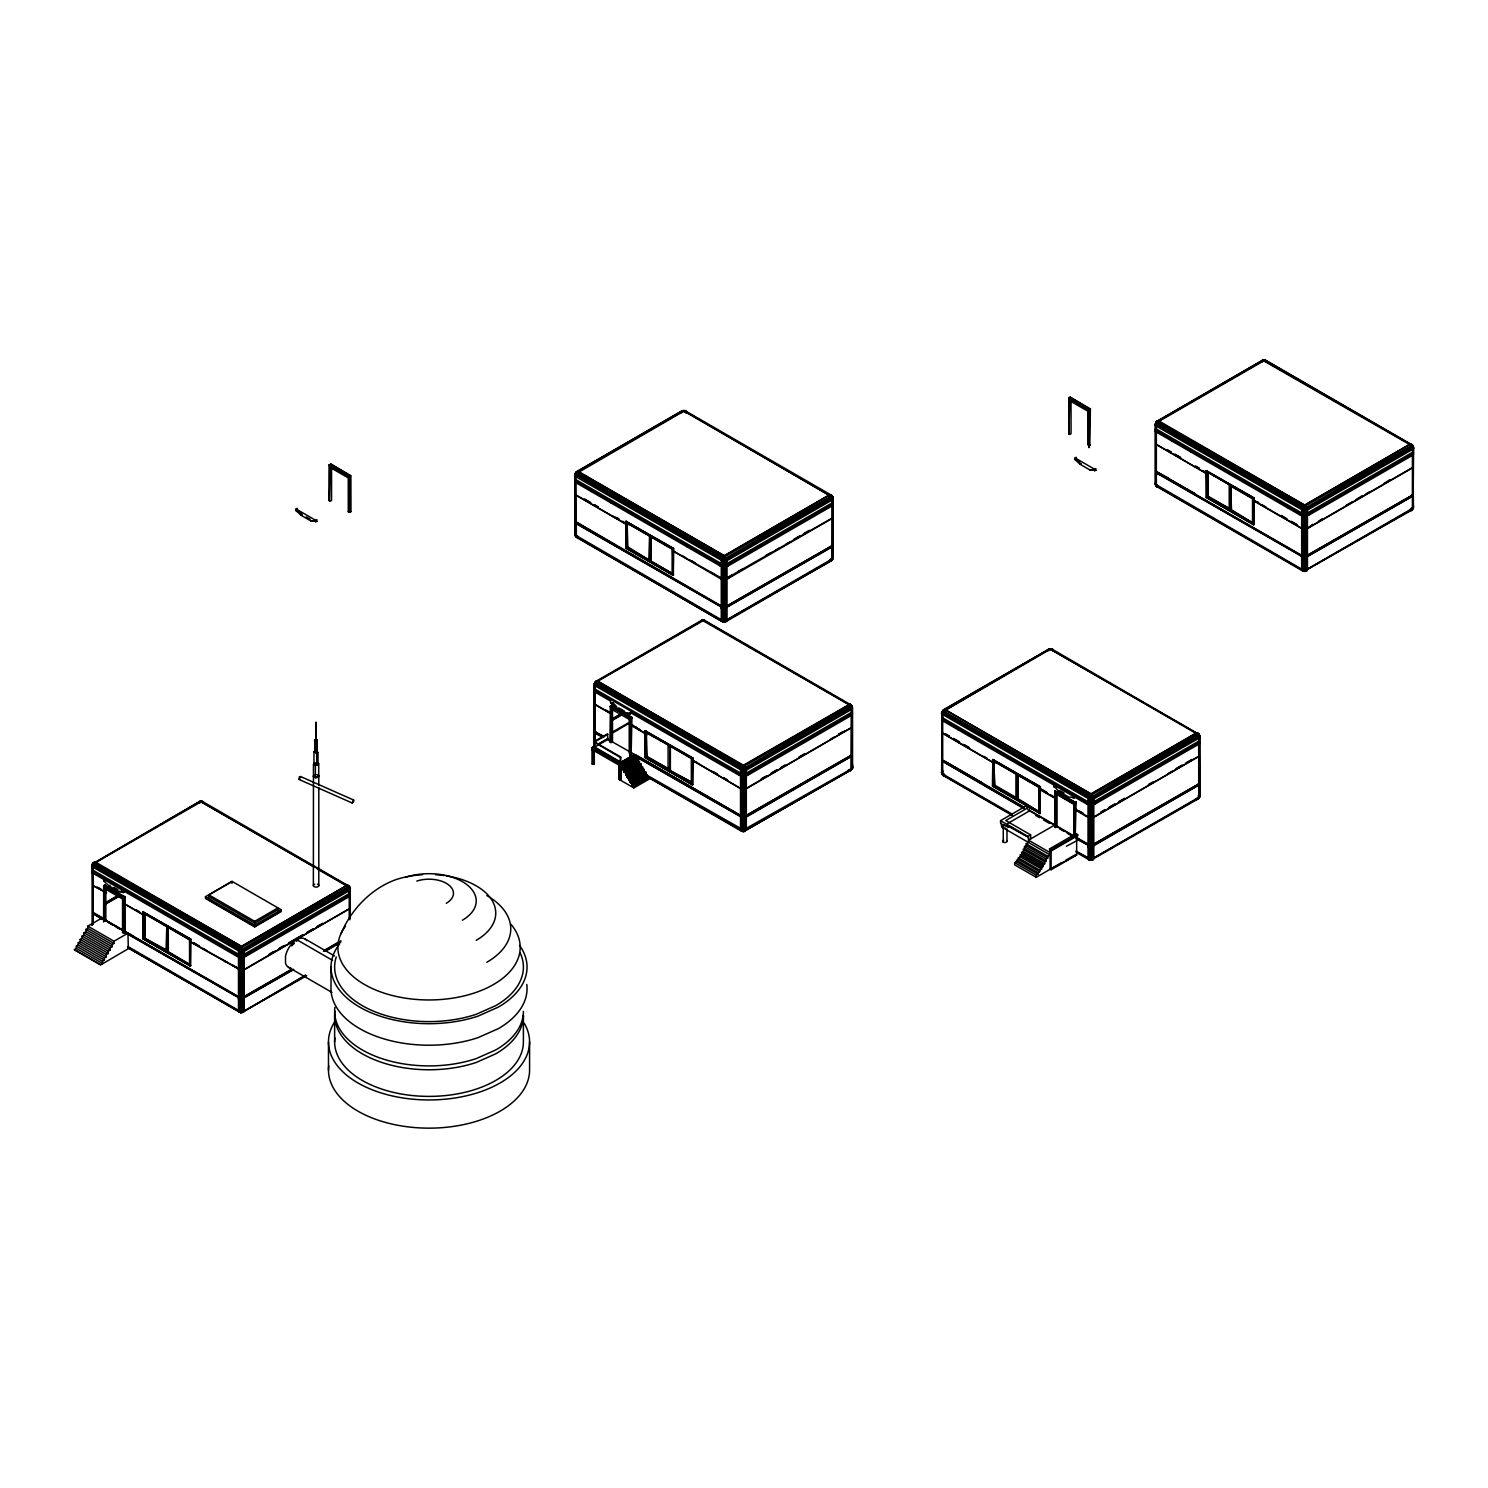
<?xml version="1.0" encoding="UTF-8"?>
<svg xmlns="http://www.w3.org/2000/svg" width="1488" height="1488" viewBox="0 0 1488 1488"><rect width="100%" height="100%" fill="white"/><g stroke="black" fill="none" stroke-linecap="round" stroke-linejoin="round"><path stroke-width="1.5" d="M124.322 933.255L123.876 896.855L123.913 933.329M238.508 997.295L125.252 932.753L125.178 897.041L104.662 885.062L104.495 921.202L105.834 920.421L105.834 887.778L104.495 888.541L122.555 898.975L122.555 932.734M349.215 893.618L350.368 894.288L245.408 954.868L244.255 954.217L349.215 893.618L350.368 889.619M350.684 475.602L349.624 476.923L349.661 475.769L329.239 464.833L349.048 476.774L350.889 475.955L350.963 511.667L348.266 511.649L348.266 477.89L330.206 467.455L329.425 500.768M594.121 747.367L607.997 739.35L607.42 733.919L593.786 741.805L593.805 747.236L591.74 748.073L620.012 764.386L620.608 756.908L620.608 762.005L594.679 747.05L594.791 742.01L620.608 756.908M631.154 755.569L631.154 718.276C629.573 717.365 630.373 717.588 631.916 717.83L631.154 753.598M630.782 755.699L630.986 717.7M647.15 775.174L632.307 783.209L647.243 774.857L632.121 783.562L632.679 785.59L630.912 782.242M647.15 776.513L632.363 785.497L632.288 783.246L646.982 774.69L632.177 783.246L632.344 785.757M686.582 412.046L682.248 410.855L680.909 412.864L683.271 410.781L828.928 494.983L831.104 494.853L833.057 497.569L833.206 557.461L832.183 560.158L725.623 621.798L722.052 621.575L575.428 536.164L575.298 476.29L576.34 473.593L683.792 411.19L683.048 410.558L686.675 412.864L684.852 412.25M721.289 606.658L575.949 523.571L575.949 522.455L721.289 606.36L721.271 608.704M574.759 475.118L576.34 471.938C582.998 470.468 570.518 473.5 575.949 476.774L723.112 561.292L727.037 560.678L831.997 500.098L833.057 497.569L831.606 495.244L829.114 495.095L724.154 555.694L725.214 561.292L724.916 622.04L724.154 621.203L727.037 619.733L727.037 560.678L725.047 556.159L577.493 471.343L574.889 474.505L574.889 534.769L577.456 537.949M849.276 769.91C846.505 771.993 853.647 769.891 852.475 766.99L852.475 707.953L851.452 705.275L849.276 704.438L743.442 765.223L744.484 770.821L744.484 829.858L743.442 831.662L746.325 829.262L746.325 770.207L744.316 765.688L596.762 680.872L594.158 684.034L594.568 745.358M943.801 774.653L943.801 775.843L941.792 773.816L944.954 776.104L942.704 774.02L942.704 714.984L944.992 709.59L1091.801 794.35L1093.81 798.889L1093.81 857.925C1093.978 860.362 1088.639 861.068 1088.881 858.297L1088.881 799.261L1090.927 793.885L1195.682 733.398C1198.472 732.077 1201.653 736.597 1198.751 738.29L1093.81 798.889L1089.867 799.484L941.644 713.924L943.615 709.757L1050.026 648.712L942.053 712.138L941.644 773.221L944.508 775.583M1054.713 791.318L1074.541 803.148L1075.898 801.697M1075.117 836.405L1076.047 801.809M1088.063 844.849L1076.029 838.748M1089.886 408.586L1070.281 397.259L1068.942 397.873L1068.923 434.217L1068.737 398.077L1088.546 410.037L1090.388 409.2L1089.7 445.358M1090.927 793.867L1088.026 798.889L1088.026 857.925L1089.365 859.934L1093.42 859.376L1090.388 860.287L1089.867 858.539L1089.867 799.484L1090.927 793.885L1091.969 799.484L1091.969 858.539L1090.927 860.343L1093.699 858.725L1088.881 858.297L1076.029 850.987M1088.026 845.668L1093.81 845.668L1198.751 785.069L1198.751 781.739M1198.751 741.173L1199.905 741.842L1094.963 802.441L1093.81 801.772L1198.751 741.173L1199.905 737.174M1301.702 556.047L1156.343 472.961L1168.564 478.876M1410.122 509.566C1410.196 512.021 1413.172 509.603 1413.47 507.464L1412.577 445.117L1265.209 360.003L1157.478 422.201L1155.711 425.68L1155.711 484.716L1156.753 486.669L1158.296 487.078L1156.343 485.906L1156.343 426.163L1159.264 421.16L1304.567 505.046L1305.627 510.682L1305.627 569.718L1304.567 571.522L1307.45 569.123L1307.45 510.068L1305.441 505.548L1303.544 506.534L1302.521 510.44L1302.521 569.495C1302.298 572.266 1307.599 571.541 1307.45 569.123L1413.061 508.022L1413.6 447.814L1412.577 445.117L1409.341 444.373L1262.661 360.245L1156.176 421.811L1155.302 425.103L1156.343 426.163L1303.507 510.682L1307.45 510.068L1412.41 449.469L1413.6 447.814L1412.019 444.633M639.226 761.447L624.625 769.854L639.58 761.596L624.383 770.449L624.625 772.16L639.561 763.307L624.514 772.402L626.039 772.886L641.086 764.2L626.206 773.072L641.049 764.516M624.365 772.272L639.468 763.195L639.412 761.614L636.343 759.829M625.741 774.299L626.243 775.118L641.012 765.874L625.685 774.485L627.583 775.546L625.741 774.262L641.086 765.967L626.467 774.95M629.498 778.243C628.141 779.526 630.559 781.274 627.694 777.778C633.256 777.071 620.868 788.324 644.081 769.854L628.996 778.447L644.211 769.761M620.868 778.987C618.729 778.484 619.324 744.539 620.012 779.917L633.851 787.915L633.851 786.389L648.656 777.833L648.656 779.377L647.113 778.484L647.113 774.932L645.569 774.039L630.298 782.483L645.699 773.965L645.662 772.123L630.317 780.772L645.625 772.086M636.511 758.043L621.612 766.711L636.343 757.838L621.705 766.599L636.399 757.876L638.073 759.122L622.728 767.696L637.794 758.694L637.887 761.614L622.858 769.24L637.924 760.535L623.137 769.091C623.825 768.403 625.983 774.746 624.569 769.91M640.956 767.827L640.956 764.274L626.15 772.551L624.886 771.788L639.468 763.195L624.253 772.142L639.412 763.158M626.243 772.681L626.15 775.043L641.086 765.967L625.853 774.56L627.75 775.211L642.5 767.157M632.53 785.738L630.428 780.772L645.401 772.067L630.763 780.586L628.922 779.489L644.174 771.305L629.424 780.419L644.174 771.305M632.549 783.618L630.986 782.39L645.755 774.151M644.23 771.491L629.126 780.065C630.447 781.219 625.09 774.132 628.866 778.354L644.174 769.519L629.424 778.261L627.638 777.294L627.88 775.527L627.434 777.461L642.537 768.533L627.397 777.517L627.452 775.787L642.63 766.859L627.341 775.694L628.048 777.685L642.63 768.645L627.843 777.759L627.973 775.564L626.336 774.95M238.489 999.341L238.508 996.997L93.167 913.111L121.904 929.702M1088.026 846.895L1088.063 844.552L1076.029 837.632M1301.684 558.074L1301.702 555.731L1156.343 471.845L1169.047 478.504M638.073 762.619L640.956 764.274L626.336 772.867L625.909 774.932L627.824 775.713L642.295 766.822L627.694 775.211L627.397 777.127L627.787 775.415L642.593 767.194M619.752 778.726L619.51 779.768L619.752 765.464L619.752 779.824M314.898 740.113L317.279 739.927C316.609 779.805 313.447 713.98 315.121 752.426M636.529 758.173L621.817 766.525L621.817 764.255L619.324 762.749M645.625 773.853L630.8 782.39C631.21 783.506 628.885 780.735 632.437 783.655M632.251 785.515L647.243 776.624M630.949 782.948L630.67 780.884L645.736 772.253L630.354 780.735L645.755 772.439L642.5 770.486L642.5 766.934L639.617 765.278M349.42 512.225L349.624 475.769L349.829 476.904M1088.918 447.442L1088.546 410.037L1089.16 409.014L1089.123 447.46L1088.714 410.111L1090.295 409.014M1074.913 803.26L1075.154 802.125L1075.117 803.278M199.95 802.888C200.824 799.819 196.137 803.818 199.987 802.106M636.473 755.848L621.463 764.441L636.343 755.402L740.931 815.666L740.931 816.782L636.343 756.834L740.931 816.782M125.178 897.041L123.504 897.934L124.676 896.427M630.354 755.699L630.577 717.29L610.266 706.223L611.717 705.517L631.489 716.956M1088.398 859.357L1090.927 859.971L1090.927 793.885L1092.955 799.261L1092.955 858.297L1092.359 860.064L1090.927 859.618M198.964 803.129L200.489 801.437L313.931 867.02M1156.176 421.811L1262.661 360.245C1268.446 361.193 1264.093 358.589 1262.159 361.863L1262.103 360.412M300.632 777.554L299.404 776.829L298.939 779.414L352.21 803.018L353.642 801.958L353.642 800.042L300.371 776.438M629.536 779.972L631.024 780.958L628.959 779.452M349.624 512.244L349.624 475.788L349.215 512.17M630.001 755.569L630.019 718.09L610.564 706.112L631.916 717.83L630.577 718.425M104.03 885.453L103.714 886.532L104.327 885.527L124.006 896.985L123.709 933.311M639.617 763.493L624.607 772.216L626.299 773.053L640.77 764.162M626.076 774.876L627.694 775.211M630.856 782.223L645.569 774.039L630.521 782.893L632.456 783.506L631.061 782.725M305.654 974.919L242.135 1012.361L244.255 1010.371L244.255 951.334L241.372 946.312L239.326 951.706L239.326 1010.743L240.349 1012.621L128.321 947.986L127.949 933.181L113.999 941.234L87.848 926.131L87.848 928.363L113.999 943.448L113.999 941.234M630.317 782.428L630.633 780.586M1198.751 738.29L1195.682 733.175L1050.026 648.991L1048.036 649.624L1048.519 650.684M143.927 912.907L143.071 912.107L190.836 939.114L190.445 965.972L189.683 964.633M626.708 521.823L673.618 548.458L673.32 575.242L672.576 549.072L626.002 522.474L626.057 521.358L626.708 547.584M624.197 770.096L623.081 768.998L637.924 760.535L623.453 769.594M625.109 771.695L624.216 772.012L639.561 763.307M643.839 769.501L629.461 778.28L627.694 777.703M632.549 785.013L632.121 783.804M645.978 757.094L645.122 730.999L645.978 731.798M831.104 494.853L833.057 497.81L832.648 558.651L727.037 619.733C727.13 622.672 721.252 622.505 721.271 619.733L721.271 560.678L723.968 555.582M746.325 829.262L744.465 831.494L741.322 831.104L645.569 775.825L645.569 774.43L743.442 829.951L852.959 768.031L852.587 764.925M730.999 562.985L727.037 565.273L728.19 565.942L833.15 505.343L831.997 504.674L831.997 559.135C831.922 561.274 829.765 562.036 829.727 560.176M1039.07 787.412L992.812 760.721L992.812 759.55L992.608 786.278L1040.075 813.434L993.463 785.776M1206.731 471.882L1206.452 470.729L1207.121 496.955M1198.658 733.844L1198.751 797.326C1194.511 800.618 1197.412 800.06 1199.812 796.266L1199.291 734.421M1319.335 507.799L1307.45 514.662L1308.603 515.313L1413.563 454.714L1412.41 454.063L1412.41 508.524L1411.573 510.384L1409.545 510.198M105.053 920.309L236.852 995.621M721.661 606.137L588.634 529.133L587.276 530.119M636.343 755.402L621.37 763.958L621.184 766.506L622.728 767.622M637.738 758.713L622.895 767.566L637.924 758.768M623.267 769.631L638.054 760.703L623.212 769.78L623.137 767.231L623.472 769.705L635.785 762.377L623.212 769.78L623.026 767.25L638.017 758.861M623.193 769.612L624.514 770.226L623.453 769.315M641.086 765.967L626.485 774.485M627.694 777.48L642.5 768.496M630.8 782.39L645.662 773.909M691.734 783.525L692.515 784.846L692.887 757.987L645.457 730.887L645.327 757.485M954.031 768.31L955.389 767.324L1024.246 807.296M1207.121 471.212L1254.012 497.848L1253.64 524.706L1252.859 523.367M103.528 886.16L104.904 885.025M611.531 741.805L610.247 742.382L610.954 706.633M942.704 711.655L944.992 709.59M1089.123 410.167L1089.123 409.033L1068.682 398.375L1069.5 397.705L1068.793 398.598L1069.537 397.687M622.802 768.868L630.056 765.353L623.137 769.036L624.514 770.3M349.215 890.735C342.426 881.9 353.084 885.23 349.215 890.735L244.255 951.334L240.312 951.929L92.516 866.927L95.158 862.835L200.806 801.939C206.051 802.106 201.252 801.065 198.481 802.069M942.053 714.5L945.773 709.869M1068.793 398.598L1069.388 397.631M1197.821 799.261L1199.812 796.526L1198.751 793.997L1198.361 797.196M831.997 559.135L831.625 560.585L723.633 622.096L722.126 620.105L722.126 561.069L724.154 555.675L726.2 561.069L726.2 620.105L725.195 621.984M1199.812 796.266L1198.324 798.796L1091.206 860.083M1412.41 508.524L1411.461 510.458M644.025 771.379L629.424 780.01M623.23 769.761L623.342 767.585L621.091 766.357M624.197 771.9L626.392 772.96L624.886 771.77M623.081 769.277L637.887 760.721L622.728 769.463M627.713 777.052L642.5 768.719L644.025 769.612L644.025 773.146M93.167 924.234L93.167 867.43C98.282 861.329 92.33 860.399 92.516 866.927M329.518 465.074L329.425 465.446M594.158 684.034L596.13 681.076M830.006 560.381L829.114 560.79C834.005 562.371 832.945 552.457 832.536 559.469L829.876 561.125M851.917 765.818L851.806 768.998L849.667 770.821M1054.955 791.095L1054.806 827.235L1054.936 791.021M643.858 769.389L629.052 777.982L629.126 779.675M574.889 475.732L576.061 473.184L578.832 471.789L575.949 476.774L576.358 537.28L722.61 621.742M852.326 767.603L850.838 770.133L743.721 831.401L850.894 770.096L851.266 709.609C844.645 700.978 855.228 704.642 851.266 709.609L746.325 770.207L742.382 770.821L594.158 685.261L596.149 682.062L702.875 620.831C708.753 620.645 697.37 620.645 703.247 620.831L851.173 706.019L852.326 707.339L852.326 767.603L850.876 770.17M621.631 766.45L623.323 767.585M941.644 713.924L942.815 711.394L945.587 709.981L1090.723 793.774M1199.402 794.48L1198.751 798.014M1413.47 506.236L1412.298 508.784L1409.527 510.179C1414.679 510.421 1414.084 502.516 1412.019 510.031M92.107 925.406L92.107 865.142L93.26 862.966L96.05 862.426L241.372 946.312L243.418 951.706L243.418 1010.743L241.651 1012.528M574.889 474.505L575.428 472.924M833.057 558.074L831.885 559.953L724.6 621.221M941.644 712.696L944.248 709.553M93.167 866.983C90.098 865.737 93.763 861.943 96.05 862.426L95.437 862.036M595.219 689.186L594.065 689.855L739.387 773.76L740.54 773.09L595.219 689.186L595.628 684.443L598.102 681.318L595.237 682.285L594.028 684.647L594.065 747.404M833.057 558.335L833.057 556.865M941.513 713.31L942.815 710.539L945.773 710.092M1159.282 421.178L1156.455 421.718L1155.153 424.508L1155.153 483.544L1156.753 486.669L1158.594 487.301M1199.812 796.526L1199.96 736.616L1198.361 733.435L1195.682 733.175M241.912 1012.733L242.432 951.929L241.372 946.331L346.332 885.732L348.824 885.881L350.405 889.061M702.038 620.98C701.834 618.841 707.767 622.04 704.066 620.143M1049.524 649.661L1052.648 649.214L1052.593 650.684M91.958 865.756L92.628 863.561M93.26 862.966L94.06 864.602L240.628 948.916L243.455 948.451L349.103 887.146L346.332 885.732L349.866 890.233M91.958 924.811L93.149 923.137M329.183 465.13L349.624 475.788M315.735 739.964L315.995 722.089L316.256 751.31L317.279 751.905L316.144 751.421M350.275 888.206L350.275 889.675M576.061 472.328L576.842 473.965L723.41 558.279L726.256 557.814L831.104 497.271L831.904 495.634L828.928 495.206L831.587 498.22L831.997 502.981L727.037 563.58L728.19 564.231L833.15 503.632L831.997 502.981M577.902 537.689L575.41 536.35L575.298 532.983M574.889 535.029L574.889 533.56M575.41 535.308L577.753 537.373C574.945 533.764 575.093 536.294 577.79 537.54M597.506 680.909L743.163 765.911L849.425 704.735L703.954 620.477L701.536 620.384L595.628 681.523L594.158 685.261M593.005 748.501L592.522 749.561L594.326 749.282M593.712 741.954L620.012 757.262M594.568 683.457L595.628 681.523L598.102 681.318L594.568 685.819L594.307 745.135M594.158 744.558L594.158 743.07M594.326 763.921L592.205 763.772L594.326 763.921L594.233 750.901M852.326 707.079L852.326 708.567M942.815 710.539L943.615 712.175L1090.183 796.471L1093.01 796.006L1198.751 734.272L1051.551 648.824L1049.021 649.047L943.113 710.185M942.704 770.691L941.513 772.365L943.076 775.546M941.644 773.221L941.644 771.751M942.053 774.02L942.071 711.655L945.587 709.981L943.838 709.85L944.248 711.32L1090.388 795.466L1197.821 734.049L1195.868 733.286L1199.402 737.806M1156.455 421.718L1157.255 423.355L1303.823 507.65L1306.65 507.203L1411.498 446.66C1412.205 444.261 1409.694 443.164 1410.866 445.805L1304.046 506.645L1157.887 422.499L1157.292 421.309L1158.631 420.769M1155.302 484.4L1155.302 482.93L1156.436 486.334M1155.692 485.218L1156.176 484.195L1157.869 487.32M1199.812 735.76L1199.812 737.23M1199.681 797.122L1198.361 798.851L1195.868 799L1197.821 798.256L1197.152 799.502M1413.451 446.939L1413.47 448.409M124.676 897.097L123.337 897.859L123.504 933.255M1076.177 801.958L1074.559 802.962L1074.541 834.991M610.396 706.763L611.717 705.517M1055.308 790.872L1075.173 802.274L1074.913 836.386M240.628 1012.677L241.372 946.331L240.312 951.929L240.312 1010.984L240.628 1012.677L243.139 1012.138M721.624 621.166L724.154 621.91L724.154 555.694L723.112 561.292L723.633 622.096M744.465 831.494L745.469 829.634L745.469 770.579L743.442 765.185L742.382 770.821L742.903 831.625M1155.302 425.103L1156.753 421.309L1159.226 421.178L1156.362 422.146L1156.176 423.857L1303.655 508.71L1307.078 508.171L1412 447.59L1412.391 445.451L1409.527 444.484L1304.567 505.083L1303.507 510.682L1303.823 571.411L1412.019 509.956M243.028 1012.342L244.162 1011.17L240.349 1011.766L238.489 1010.371L238.489 951.334L241.186 946.219M726.665 621.184L724.172 621.407M743.423 830.936L741.991 831.401L741.396 829.634L741.396 770.579L743.442 765.185L743.442 831.439L746.213 830.062L743.721 831.401M1304.567 570.797C1310.928 569.848 1302.428 573.01 1301.684 569.123L1301.684 510.068L1304.381 504.971M692.59 784.771L645.215 757.541L647.15 756.443L646.369 732.914L668.856 745.004L668.856 746.957M672.464 573.996L672.576 575.038M740.931 815.666L636.901 755.606L621.593 764.404L636.399 755.867L636.529 758.675L621.5 767.083L636.343 758.564M350.033 476.216L350.033 512.17L350.201 476.774L329.499 464.814L329.294 500.879L329.294 464.888L330.782 464.014L350.536 475.453M314.712 740.224L317.279 739.927M1263.665 359.891C1261.824 361.751 1266.939 360.245 1264.465 360.115M340.957 933.701C351.298 909.484 370.772 888.875 395.659 879.706A66.737 38.539 0 0 1 422.499 874.721M1155.823 422.313L1155.823 485.739M682.36 410.725L685.224 410.725L685.838 412.474M703.805 620.087L704.084 620.98M1052.648 649.214L1050.547 649.4L1053.076 649.624M636.473 755.532L621.296 764.46L592.261 747.348M92.237 864.305L199.466 801.493L202.535 801.493L349.382 886.383L350.275 917.984M92.107 865.142L96.05 862.426L93.558 862.575L92.516 864.584L93.26 924.048M577.084 471.659L577.493 473.128L723.633 557.275L830.471 496.434L830.471 494.648M619.994 765.483L620.961 764.758M831.067 560.046L829.114 560.79L830.862 560.939L832.517 558.614L832.648 496.769L828.928 494.983M848.197 770.207C849.983 772.142 852.661 767.529 850.15 769.296M622.895 769.463L624.811 770.263M610.266 706.391L610.378 742.475L612.498 741.954L636.213 755.383L621.296 764.274L592.615 747.199M1069.5 397.705L1070.281 397.259M96.236 862.538L95.437 863.059L241.372 946.331M578.218 471.398L724.154 555.694M1159.431 421.271L1158.631 421.792L1304.567 505.083L1306.594 510.44L1306.594 569.495L1305.59 571.355M1048.036 649.624L1049.542 648.824M621.705 764.367L621.203 766.58L623.212 767.659M103.583 921.965L103.714 885.732L105.053 885.1M851.917 768.664L848.383 770.319L850.336 770.189M610.601 706.168L630.782 718.406M830.862 559.767L831.104 558.614M1411.498 508.003L1410.791 510.682M299.925 779.042L298.939 779.414M1039.219 812.188L1040 813.527L1040.149 786.799L992.812 759.55L992.552 786.315M636.771 755.644L636.734 756.611M726.2 621.612L724.154 621.779M626.225 773.035L626.076 774.616M241.093 1012.528L128.321 947.986M743.237 765.111L740.54 770.207L740.54 829.262L742.4 831.494M683.792 410.465L685.224 410.725M575.782 472.44L577.493 471.343M575.428 473.128L683.531 410.725M575.298 473.947L576.358 471.994L682.248 410.855M92.981 863.077L94.06 862.184M94.693 861.98L94.693 863.765L240.851 947.912L347.671 887.071L347.671 885.286M92.628 863.765L200.471 801.158M104.179 885.453L123.727 896.966M594.698 682.639L702.801 620.254M596.762 680.872L596.762 682.639L742.903 766.785L849.741 705.944L850.15 704.475M1155.823 422.499L1263.926 360.115M848.885 770.821L850.429 770.524M942.815 771.602L942.183 773.5L944.545 775.415M1196.371 799.484L1196.761 798.591L1195.831 799M591.982 747.571L621.519 763.939M579.018 471.901L575.428 473.984L723.242 559.321L726.683 558.781L832.517 497.29L684.052 410.725M619.957 763.53L618.971 762.786L619.957 763.53L634.372 754.714L634.799 755.848M330.206 467.455L331.545 466.693L331.545 500.452L330.206 501.233M296.075 509.008L297.228 508.338L297.228 510.031L302.287 514.643L301.134 515.313L296.075 510.7L296.075 509.008L315.698 520.335L316.851 519.665L316.851 521.358L310.936 520.986L301.134 515.313M296.075 510.7L297.228 510.031M297.228 511.37L298.381 510.7M310.936 520.986L316.851 521.358M314.545 521.358L315.698 520.688M348.266 511.649L350.963 511.667M576.842 471.547L681.69 411.023M575.949 481.368L574.796 482.038L720.118 565.942L721.271 565.273L717.458 563.059M591.294 491.561L592.447 490.891M610.917 502.888L612.07 502.219M612.647 516.094L618.748 518.735M612.647 516.429L618.841 519.107M627.099 523.385L627.862 546.914L625.853 548.068L672.985 575.354L673.115 548.756M614.749 544.868L576.34 522.232L576.34 523.348L721.661 607.253M649.586 535.475L648.824 559.897L627.099 547.361L627.099 521.6M93.167 872.005L92.014 872.675L237.336 956.579L238.489 955.91L225.116 948.191M315.121 750.882L313.968 751.552L313.968 763.549L316.851 765.204L318.004 764.534L318.004 752.556L316.051 751.421M648.824 559.897L627.862 546.914M651.093 560.362L651.093 536.294L650.312 560.809L672.13 573.401L672.13 549.332L673.618 548.458M105.053 878.869L103.9 881.231L108.94 885.844L118.742 891.517L123.504 892.558L124.657 890.196L123.504 892.558M103.9 881.231L105.053 880.561M687.14 546.896L688.293 546.226M313.968 763.549L315.121 762.879M313.373 885.509L313.466 764.497L315.698 763.214M313.466 764.497L315.382 765.613L318.711 763.697L318.711 775.676L315.382 777.592L313.466 776.494M108.94 885.844L110.093 885.174M118.742 891.517L123.504 891.219M105.034 902.918L118.91 894.902M105.425 903.142L119.282 895.125M105.034 904.016L118.91 896.018M105.425 904.239L119.282 896.241M706.744 558.223L707.897 557.554L713.645 560.864M93.744 913.874L101.798 919.193L101.798 918.096L87.848 926.131M85.932 929.461L112.084 944.564L112.084 946.777L85.932 931.693L85.932 929.461L87.848 928.363M720.118 564.231L721.271 563.58L575.949 479.675L574.796 480.326L720.118 564.231L720.118 565.942M831.997 499.652L833.057 497.81L829.114 495.095L832.648 499.596M84.016 932.79L110.168 947.893L110.168 950.107L84.016 935.022L84.016 932.79L85.932 931.693M831.997 501.344L833.15 500.675M82.082 936.119L108.233 951.223L108.233 953.436L82.082 938.351L82.082 936.119L84.016 935.022M736.951 559.562L756.741 548.123M760.703 545.836L774.578 537.838M778.54 535.55L792.397 527.533M796.359 525.245L808.244 518.401M812.206 516.113L824.073 509.249M828.035 506.962L831.997 504.674M80.166 939.449L106.318 954.552L106.318 956.765L80.166 941.681L80.166 939.449L82.082 938.351M78.25 942.778L104.402 957.881L104.402 960.095L78.25 945.01L78.25 942.778L80.166 941.681M76.316 946.108L102.467 961.211L102.467 963.424L76.316 948.34L76.316 946.108L78.25 945.01M128.768 948.433L100.552 964.987L74.4 949.883L76.316 948.34M831.997 518.549L727.037 579.148L721.271 579.148L673.618 551.304L722.052 578.367M732.208 574.945L726.274 578.367L831.997 518.215M738.16 571.504L742.121 569.234M765.874 555.508L769.835 553.22M793.606 539.493L799.54 536.071M803.501 533.783L809.453 530.36M732.208 575.279L727.037 579.148M738.16 571.838L742.121 569.551M765.874 555.842L771.826 552.401M775.787 550.114L779.749 547.826M785.683 544.403L789.644 542.116M793.606 539.828L799.54 536.405M803.501 534.118L809.453 530.677M112.084 944.564L113.999 943.448M110.168 947.893L112.084 946.777M132.748 935.952L105.369 920.142M108.233 951.223L110.168 950.107M205.456 896.687L231.998 881.361L281.232 909.782L281.232 911.567L254.69 926.894L205.456 898.454L205.456 896.687L254.69 925.108L281.232 909.782M208.934 898.454L208.934 894.902L231.998 881.584M106.318 954.552L108.233 953.436M104.402 957.881L106.318 956.765M102.467 961.211L104.402 960.095M142.997 912.386L190.092 939.523L190.204 965.991L142.997 938.761L190.576 965.768L143.406 938.519M143.927 938.221L143.015 938.742L143.071 912.107L190.445 939.319L190.445 965.972M144.317 937.998L166.805 950.088L166.805 926.113L166.024 950.534L144.299 937.998L145.08 913.576L145.08 937.552M74.4 949.437L100.552 964.54L102.467 963.424M726.665 606.137L831.997 545.761L726.665 606.137L726.665 607.253L831.997 546.877L726.665 607.253M604.388 696.179L595.219 690.897L594.065 691.567L610.564 701.09L610.564 702.782C616.088 708.009 622.728 712.64 630.187 714.11L631.34 711.748L630.187 714.11M1090.183 408.847L1089.16 409.014M1068.923 434.031L1069.705 400.718L1087.765 411.153L1089.123 410.372M168.293 950.999L168.293 926.931L167.53 951.446L189.329 964.038M189.329 939.97L190.836 939.114M1069.705 434.477L1071.044 433.696L1071.044 399.937M204.34 937.533L205.493 936.863M610.564 702.782L612.87 702.782L616.776 706.726L615.623 707.395M611.717 703.452L612.87 702.782M208.934 894.902L254.69 921.332L277.754 908.015L277.754 913.111L254.69 926.429L208.934 900.017M208.934 896.687L254.69 923.099L277.754 909.782M613.037 718.369L618.989 714.947M611.456 719.727L621.352 714.017M1087.765 411.153L1087.765 444.912L1090.462 444.912M613.037 719.485L620.961 714.91M611.456 720.843L623.323 713.98M625.425 713.05L631.34 713.44M602.714 735.649L595.219 731.984L603.868 736.988M629.033 713.44L630.187 712.771M601.468 736.039L595.219 733.1L602.77 737.453M1075.08 457.969L1094.684 469.297L1095.838 468.627L1095.838 470.338L1089.923 469.948L1080.121 464.275L1075.08 459.662L1075.08 457.969L1076.233 457.3L1076.233 459.011L1079.972 462.303M1075.08 459.662L1076.233 459.011M630.577 717.607L631.749 717.272M1076.233 460.331L1077.386 459.662M630.782 718.22L631.842 717.458M611.14 742.717L611.14 708.958L629.219 719.392L630.559 718.611M594.084 742.289L607.997 734.254M613.037 731.724L630.875 721.438M613.149 732.654L630.968 722.182M1080.121 464.275L1081.274 463.624M598.362 744.037L605.43 739.945M599.366 743.684L607.904 738.643M224.651 961.471L225.544 961.992M591.74 748.073L591.74 749.413L593.284 748.52M237.336 954.887L238.489 954.217L93.167 870.313L92.014 870.982L237.336 954.887L237.336 956.579M593.284 750.287L594.828 749.413M349.215 891.982L350.368 891.312M610.378 741.619L606.992 738.904M248.217 953.622L260.102 946.759M264.064 944.471L277.921 936.473M281.883 934.185L295.74 926.187M299.702 923.899L319.511 912.46M325.444 909.038L337.33 902.174M341.291 899.887L347.225 896.464M244.255 955.91L245.408 956.579L350.368 895.981L349.215 895.311M1156.343 430.757L1155.19 431.408L1300.531 515.313L1301.684 514.662L1297.852 512.449M639.022 729.734L636.25 727.223M1089.923 469.948L1095.838 470.338M1093.531 470.338L1094.684 469.669M645.978 731.352L646.369 756.89L668.856 768.98L647.15 756.443M190.836 941.941L239.252 969.004M190.836 942.276L239.252 969.339M269.235 954.143L273.197 951.855M279.13 948.433L283.092 946.145M289.025 942.722L302.901 934.706M306.863 932.418L312.796 928.996M316.758 926.708L322.691 923.285M269.235 954.478L275.168 951.055M279.13 948.767L285.064 945.326M289.025 943.039L302.901 935.041M306.863 932.753L312.796 929.33M316.758 927.043L322.691 923.602M238.489 969.451L244.255 969.451L349.215 908.852L244.255 969.785L238.489 969.785M629.219 719.392L629.219 753.151L630.559 752.389M1171.688 440.95L1172.842 440.281L1158.185 431.799M634.372 754.714L620.012 762.656L593.042 747.088M619.12 763.753L634.799 754.732L634.799 757.169M623.714 763.586L620.012 765.725L591.74 749.413M293.768 969.525L243.865 997.89L243.865 996.793L291.406 969.339M325.072 949.902L340.901 940.769M291.778 969.562L243.865 996.793M323.473 951.278L339.32 942.127M243.865 997.89L293.378 969.302M325.072 951.018L340.901 941.867M325.444 951.241L339.32 943.243M627.378 777.387L642.667 768.701M1191.311 452.259L1192.465 451.608L1216.533 465.502M242.135 1012.361L305.542 975.737M645.253 779.545L637.85 783.823L647.113 778.224L648.656 779.098M306.714 975.7L241.912 1012.454L243.92 1011.784M633.851 787.915L648.656 779.377M669.581 770.338L692.162 782.483L669.581 770.338L670.363 745.823L670.363 769.891M692.887 757.987L691.399 758.861L691.399 782.93M693.668 760.721L740.54 788.677L746.325 788.677L851.266 727.744L746.325 788.342L740.54 788.342L692.887 760.833L697.63 763.009M1195.143 494.239L1302.056 555.526M1207.493 470.989L1207.493 496.732L1229.981 508.84L1208.275 496.285L1206.21 497.494L1253.64 524.706L1253.789 497.978L1206.266 470.84M1206.34 497.401L1206.34 470.766L1206.452 497.345L1253.714 524.632M1208.275 496.285L1208.275 472.328L1229.981 484.865M1254.012 523.59L1230.725 510.198L1230.725 486.13L1231.487 509.752L1252.524 522.772L1252.524 498.722L1254.012 497.848M630.187 712.417L739.387 775.453L740.54 774.802M747.478 773.76L852.419 713.161L851.266 712.492L746.325 773.09L747.478 775.453L746.325 774.802L752.258 771.361M756.22 769.073L770.077 761.075M774.039 758.787L787.896 750.789M791.858 748.501L801.772 742.791M807.705 739.35L819.59 732.487M823.552 730.199L837.409 722.201M841.371 719.913L851.266 714.203M747.478 775.453L852.419 714.872M761.391 778.745L765.353 776.457M771.286 773.035L777.238 769.612M781.2 767.324L785.162 765.037M799.019 757.02L804.952 753.598M838.618 734.161L842.58 731.873M761.391 779.08L767.324 775.657M771.286 773.369L777.238 769.928M781.2 767.641L785.162 765.371M799.019 757.355L804.952 753.932M830.695 739.071L834.656 736.783M838.618 734.495L844.57 731.054M1258.55 502.405L1254.012 500.675L1301.684 528.203L1307.45 528.203L1412.41 467.604M1258.55 502.739L1254.012 501.01L1301.684 528.538L1307.45 528.538L1412.41 467.939M1267.534 496.267L1268.687 495.616M745.934 815.666L851.266 755.29L745.934 815.666L746.325 817.005L851.266 756.406L745.934 816.782M1287.157 507.594L1288.31 506.943L1294.039 510.235M744.205 831.253L851.173 769.463L852.326 766.376M1300.531 513.62L1301.684 512.951L1156.343 429.046L1155.19 429.716L1300.531 513.62L1300.531 515.313M1412.41 449.023L1413.563 448.372M1412.41 450.734L1413.563 450.064M1412.41 452.352L1307.45 512.951L1308.603 513.62L1413.563 453.022L1412 447.59L1409.341 444.373M1325.269 504.358L1337.154 497.513M1341.116 495.225L1354.973 487.208M1358.935 484.921L1372.792 476.923M1376.753 474.635L1388.639 467.771M1394.591 464.349L1412.41 454.063M1312.621 524.334L1307.45 528.538M1318.554 521.228L1322.516 518.605M1346.287 505.213L1352.22 501.791M1356.182 499.503L1362.134 495.746M1366.096 493.793L1370.057 491.505M1383.914 483.488L1389.848 479.731M958.049 729.752L959.202 729.083L942.704 719.56L941.551 720.229L1086.872 804.134L1088.026 803.464L1076.568 796.843M958.625 742.642L959.407 741.861L953.417 738.401M943.094 760.442L981.894 782.837L944.824 761.428M977.672 741.08L978.825 740.41L994.877 749.673M943.094 761.54L1023.707 808.542M1307.059 555.526L1412.41 495.151L1307.059 555.526L1307.059 556.642L1412.41 496.267L1307.059 556.642M993.463 760.033L1040.372 786.668L1040 812.634M993.854 761.577L994.635 785.106L1016.341 797.642L1016.341 773.686L1016.341 797.642M981.41 782.986L982.675 783.283M993.854 759.81L994.635 785.106M1017.848 798.554L1017.848 774.504L1017.848 798.554L1038.884 811.592L1038.884 787.524L1040.372 786.668M1053.895 786.78L1056.201 786.78L1053.895 786.78L1053.895 785.087M1007.878 827.142C1010.389 825.375 1003.005 827.068 1000.568 822.92L1000.568 820.651L1027.092 805.343L1027.092 807.612M1001.145 823.255L1001.722 827.012L1050.082 854.93L1047.719 856.232M1055.048 787.45L1058.935 791.393L1060.088 790.742L1064.013 792.992M1003.079 824.371L1008.455 826.807M1055.699 827.588L1055.699 793.829L1057.057 793.048L1057.057 826.807M1007.748 823.441L1029.603 810.83L1029.603 806.775L1005.758 820.539L1030.626 834.88L1030.626 838.934M1056.201 797.735L1055.364 793.141L1075.526 804.785M1056.201 798.07L1055.42 825.747M1058.935 791.393L1068.756 797.066L1074.671 797.438L1074.671 795.745L1073.518 798.107L1074.671 797.438M1055.699 793.829L1073.778 804.264L1075.117 803.483M1075.694 803.148L1076.308 802.125M1074.968 808.579L1088.026 817.005L1093.81 817.005L1198.751 756.406L1093.81 817.34L1088.026 817.34L1074.206 809.36L1074.913 803.669M1000.568 820.651L1027.929 836.442L1030.626 834.88M1086.872 802.441L1088.026 801.772L942.704 717.867L941.551 718.537L1086.872 802.441L1086.872 804.134M1007.878 826.026L1028.506 837.26L1028.506 842.468L1026.199 843.808L1026.199 845.575L1047.775 858.037L1047.775 856.251L1026.199 843.808M1198.751 739.536L1199.905 738.866M1054.453 825.17L1028.506 840.162L1050.082 852.605M1097.753 801.176L1093.81 803.464L1094.963 804.134L1199.905 743.535L1198.751 742.865M1101.715 798.889L1113.601 792.025M1119.553 788.603L1139.343 777.164M1143.305 774.876L1157.18 766.878M1161.142 764.59L1174.999 756.592M1178.961 754.304L1190.846 747.441M1055.438 825.728L1055.81 826.621M1024.469 846.579L1046.045 859.022L1046.045 861.031L1024.469 848.569L1024.469 846.579L1026.199 845.575M1023.112 849.35L1044.688 861.812L1044.688 863.803L1023.112 851.341L1024.469 848.569M1021.586 852.233L1043.162 864.695L1043.162 866.462L1021.586 854.019L1023.112 851.341M1020.043 854.893L1041.619 867.355L1041.619 869.122L1020.043 856.679L1021.586 854.019M1018.127 857.776L1039.703 870.238L1039.703 871.689L1018.127 859.227L1020.043 856.679M1016.397 860.231L1037.973 872.675L1037.973 874.126L1016.397 861.664L1018.127 859.227M1100.953 812.002L1104.914 809.714M1108.876 807.426L1114.81 803.985M1118.771 801.697L1124.723 798.275M1148.476 784.548L1152.437 782.26M1176.208 768.552L1182.142 765.111M1186.103 762.823L1192.055 759.401M1100.953 812.336L1104.914 810.049M1108.876 807.761L1114.81 804.32M1118.771 802.032L1124.723 798.61M1148.476 784.883L1154.428 781.46M1168.285 773.462L1172.246 771.175M1176.208 768.887L1182.142 765.446M1186.103 763.158L1192.055 759.736M1061.855 862.501L1036.243 877.306L1014.667 864.844L1014.667 862.668L1016.397 861.664M1049.505 848.96L1076.029 833.633L1077.665 834.582L1077.665 835.679L1051.123 851.006L1049.505 848.96L1051.123 849.89L1077.665 834.582M1049.505 850.057L1057.931 845.184M1061.855 842.915L1065.78 840.646M1076.029 833.633L1075.601 834.991L1077.238 835.94M1050.547 850.671L1077.089 835.363M1046.045 859.022L1047.775 858.037M1044.688 861.812L1046.045 861.031M1043.162 864.695L1044.688 863.803M1041.619 867.355L1043.162 866.462M1039.703 870.238L1041.619 869.122M1037.973 872.675L1039.703 871.689M1014.667 862.668L1036.243 875.13L1037.973 874.126M1065.78 860.231L1075.601 854.577L1076.661 855.172L1076.661 835.605L1076.661 840.794L1066.431 846.226M1093.42 844.347L1198.751 783.971L1093.42 844.347L1093.81 845.668M1050.082 869.122L1051.123 869.736L1076.661 855.005L1050.082 869.308L1050.082 849.722M1093.42 845.444L1198.751 785.069M1092.955 858.446L1198.751 797.326M626.82 768.943L630.577 766.822M632.14 785.366L633.851 786.389M1264.391 360.691L1410.308 444.187M1050.733 649.493L1199.291 734.626L1199.291 797.661L1091.355 859.413M1412.019 508.375L1412.298 509.64L1409.527 510.179L1410.419 509.77M1199.812 795.057L1199.291 797.866L1195.868 799L1196.761 798.591M681.262 411.432L682.787 410.632M198.908 801.66L199.987 801.269M1089.439 409.274L1089.328 447.442M1261.675 360.803L1263.182 360.003M702.057 620.143L700.55 620.961L701.536 620.384M727.037 619.733L721.271 619.733L574.889 534.769M630.67 717.402L630.577 755.718M1207.121 471.659L1252.859 498.517L1252.859 524.26M244.255 1010.371L238.489 1010.371L127.949 946.554M1307.45 569.123L1301.684 569.123L1155.302 484.158M1307.115 570.536L1302.037 570.555M1091.95 860.176L1093.475 859.339M830.862 560.939L832.517 558.614M848.197 704.512L850.373 704.382L851.266 706.279M1197.896 798.554L1195.868 799M1157.887 420.732L1155.711 423.317L1159.226 421.178M200.992 801.846L349.736 887.071L349.866 919.77M682.025 411.097L683.792 410.818M681.746 412.474L682.732 412.25M1262.438 360.468L1264.93 359.947M1089.328 410.149L1090.462 409.591L1070.132 397.203M701.294 620.626L703.973 620.422M1048.78 649.289L1050.286 648.935M103.9 885.974L124.267 897.562L103.788 885.899M1074.615 802.757L1055.011 791.17L1075.322 802.441L1075.34 836.386M1092.694 859.692L1090.927 860.101M743.442 831.29L646.443 776.159M829.114 560.79L831.606 558.986M1409.527 510.179L1412.93 507.985M1049.803 648.768L1051.57 649.661M630.745 718.016L610.452 706.577M645.606 731.891L691.66 758.713L691.734 784.399M242.284 1012.342L238.582 1011.17M349.048 512.095L350.201 512.095M1301.684 556.865L1307.45 556.865M721.271 578.813L727.037 578.813M721.271 607.476L727.037 607.476M740.54 817.005L746.325 817.005M746.325 828.63L747.627 828.407M238.489 998.113L244.255 998.113M598.102 681.318L595.33 682.713L742.698 767.789L745.525 767.343L850.373 706.8L851.173 705.163M684.815 411.469L683.792 410.502L686.321 411.432M1304.567 570.592L1301.777 569.923M724.154 621.203L721.364 620.533M743.442 830.732L740.633 830.062M1090.927 859.394L1076.177 851.843M143.406 913L189.534 939.858L189.59 965.34M1264.726 359.891L1412.93 445.805L1412.93 508.859L1305.013 570.611M1304.046 505.697L1410.122 444.075M1156.343 484.995L1158.185 485.813M1304.288 571.262L1155.823 485.553M723.652 556.326L829.727 494.704M1050.807 648.935L942.053 712.138L1089.997 797.512L1093.438 796.973L1198.937 735.983L1198.751 734.272L1195.868 733.286L1199.681 736.355L1093.717 797.959L1089.904 798.554L941.644 712.454M575.949 535.606L577.772 536.219M575.949 535.829L577.772 536.443M723.875 621.891L576.061 536.629L574.759 534.155M703.322 620.254L704.828 620.626M1090.406 794.518L1196.482 732.896M942.704 773.797L944.527 774.411M941.644 772.96L944.527 774.634M743.144 831.401L740.912 830.695M201.531 801.158L203.038 803.129M201.922 801.53L203.521 802.069M240.851 946.963L346.927 885.341M314.991 751.812L313.968 751.552L318.004 752.556L317 752.296L317 740.317M353.642 800.042L352.21 803.018M1410.866 444.038L1412 444.689M1197.635 733.156L1199.291 734.626M330.782 464.014L348.49 474.914M1265.209 360.003L1266.158 361.082M1088.732 409.925L1069.109 398.133M1302.446 570.964L1303.544 571.355M684.796 410.632L685.894 411.023M1088.807 859.766L1089.886 860.176M202.015 801.269L203.093 801.66M123.504 897.934L103.732 886.364M238.843 1011.803L240.461 1012.342L128.042 947.354M1158.185 486.595L1155.823 484.679M1168.471 478.82L1195.534 494.016L1156.734 471.622L1156.734 472.738L1302.056 556.642M1178.738 443.666L1188.54 449.339M1220.551 467.809L1234.594 475.918M1238.611 478.243L1262.68 492.137M1270.659 496.732L1278.49 501.27M1206.21 470.971L1253.398 498.22M1206.21 471.287L1253.119 498.368L1253.119 524.576M1167.076 449.599L1171.056 451.887M1174.925 454.138L1180.598 457.411M1195.589 466.06L1199.142 468.125M1230.725 486.13L1252.524 498.722M1281.094 515.425L1286.729 518.68M1291.361 521.358L1296.904 524.557M1167.076 449.934L1171.056 452.222M1174.925 454.472L1180.598 457.746M1195.627 466.414L1199.235 468.497M1202.843 470.58L1206.47 472.663M1262.308 504.916L1266.083 507.092M1281.354 515.908L1287.101 519.238M1290.933 521.451L1296.699 524.762M1156.343 444.298L1208.275 474.598L1156.343 444.633M1069.24 397.966L1089.03 409.163L1089.123 447.46M1207.01 497.029L1253.714 523.999M1253.789 524.353L1206.731 497.178L1206.731 470.803M1303.004 571.132L1156.176 486.223M685.336 410.855L831.587 495.299L832.927 498.145L726.944 559.767L723.149 560.362L574.889 474.263M577.79 482.428L608.146 499.949M614.079 503.372L626.113 510.328M630.112 512.635L636.139 516.113M640.156 518.438L654.181 526.529M658.198 528.854L672.241 536.963M676.259 539.27L682.267 542.748M690.246 547.361L705.944 556.419M626.188 521.358L626.188 547.882L673.376 575.131L625.853 548.068L626.057 521.358L673.394 548.588L673.227 575.317M625.853 521.47L673.227 548.681M625.778 521.73L672.892 548.886L672.855 575.279M626.002 522.474L672.316 549.221M584.672 499.057L590.643 502.516M594.53 504.748L598.306 506.924M691.306 560.623L695.063 562.799M584.672 499.391L590.643 502.851M594.53 505.083L598.306 507.259M622.449 521.209L626.057 523.292M681.913 555.526L685.67 557.702M689.446 559.879L695.194 563.208M710.539 572.062L714.37 574.275M575.949 494.909L627.862 525.208L575.949 495.244M941.551 713.868L942.704 714.538M941.551 715.561L942.704 716.23M965.098 732.487L976.853 739.276M998.876 751.998L1012.919 760.108M1016.936 762.414L1041.005 776.308M1045.022 778.633L1055.048 784.418M1072.364 797.438L1073.518 798.107M650.312 560.809L673.618 574.219M673.376 574.796L626.467 547.714L626.467 521.525M992.608 759.661L1040 786.892M992.552 759.94L1039.647 787.078M992.608 760.294L1039.331 787.264L1039.219 813.08M945.457 733.807L949.437 736.114M965.061 745.135L968.837 747.311M1041.154 789.049L1046.789 792.304M1079.563 811.239L1083.264 813.359M945.457 734.142L949.437 736.448M953.417 738.736L959.407 742.196M963.182 744.372L968.837 747.646M983.791 756.276L987.4 758.359M1041.154 789.384L1046.789 792.639M1050.547 794.815L1054.322 796.991M1079.563 811.574L1083.264 813.694M942.704 733.1L994.635 763.4M1040.372 789.496L1056.127 798.591M576.526 522.139L588.634 529.133M942.704 733.435L994.635 763.418M1040.372 789.83L1056.127 798.926L1056.127 793.588M578.46 537.912L591.74 545.575M993.854 785.552L1040.372 812.411M1040.131 812.987L993.221 785.924L993.221 759.717M1040.131 813.322L992.942 786.073L992.942 759.568M704.605 620.384L850.857 704.828M1076.029 834.749L1077.665 835.679M945.01 761.317L955.389 767.324M1030.049 810.644L1072.625 835.214M1076.549 837.502L1088.416 844.347M982.285 783.506L1023.874 807.519M1027.687 809.714L1074.206 836.572M943.28 761.428L954.608 767.975M944.973 762.637L1024.097 808.319M1059.642 828.835L1063.492 831.048M1067.324 833.261L1071.155 835.493M1076.903 838.804L1088.416 845.444M1035.611 815.405L1039.573 817.693M1043.534 819.981L1049.486 823.422M942.704 774.02L1012.342 814.234M945.233 776.122L956.598 782.669M1012.472 815.052L942.815 774.839L942.053 771.175M943.113 775.49L1011.821 815.164M1076.456 852.457L1089.365 859.934M1008.455 825.691L1026.497 836.107M1050.1 849.741L1051.123 850.336M329.443 465.279L349.066 476.606M306.212 516.913L310.136 519.182M631.34 711.748L645.234 719.764M649.214 722.071L669.061 733.528M675.031 736.969L686.935 743.851M690.916 746.139L704.81 754.156M708.772 756.462L722.684 764.479M726.646 766.766L738.569 773.648M618.729 707.86L624.625 711.264M645.085 731.11L692.255 758.359M645.085 731.426L691.976 758.508L691.976 784.715M713.515 771.844L717.495 774.132M723.447 777.573L727.409 779.879M605.951 710.074L609.931 712.361M634.483 726.553L639.914 729.678M711.524 771.026L717.495 774.467M723.447 777.908L727.409 780.196M595.219 704.438L611.14 713.626M595.219 704.773L611.14 713.961M645.866 757.169L692.645 784.325M692.664 784.492L645.606 757.318L645.736 731.054M645.085 774.895L742.512 831.178M593.489 747.069L620.012 762.358M591.815 747.813L620.012 764.088M316.795 762.581L318.711 763.697M316.795 774.56L318.711 775.676M317.353 869.011L347.225 886.253M304.947 938.872L334.54 955.947M332.494 960.318L296.726 939.672L296.726 941.327M288.523 967.33L331.936 992.384M92.014 868.006L93.167 868.676M95.139 873.158L103.063 877.715M124.657 890.196L136.487 897.022M140.43 899.291L152.26 906.136M158.174 909.54L177.89 920.923M181.834 923.211L203.521 935.729M207.464 937.998L219.238 944.787M114.018 887.443L117.943 889.712M190.594 939.226L143.276 911.995L143.146 938.668M143.071 912.739L189.794 939.709L189.794 965.693M97.557 887.201L101.165 889.285M193.477 942.574L199.113 945.847M231.868 964.745L237.41 967.944M97.557 887.536L101.165 889.619M136.04 909.763L139.649 911.846M193.477 942.908L199.113 946.182M202.889 948.34L206.646 950.516M221.991 959.369L227.738 962.699M231.589 964.912L237.336 968.242M93.167 885.546L106.597 892.763L93.167 885.881M123.913 903.309L145.08 915.845L123.913 903.644M167.53 951.446L190.576 965.433M143.071 938.705L190.538 965.879M105.853 919.77L93.744 912.776L93.539 913.985L101.296 918.245M108.643 922.709L112.4 924.885M116.176 927.061L119.933 929.237M127.484 933.59L236.852 996.737M123.337 932.083L123.913 930.856L131.874 935.431M634.148 754.49L619.12 763.883M1197.226 732.859L1198.937 733.937M1198.751 734.96L1199.812 736.021M1198.342 795.875L1199.402 797.326M849.741 704.177L851.452 705.275M942.536 775.043L944.21 776.141M348.304 885.509L350.275 888.448M1157.236 487.115L1155.432 484.995M850.876 704.773L852.326 707.339M851.806 766.711L852.326 767.864M1155.302 423.634L1303.544 509.733L1307.357 509.156L1412.93 448.074L1412.298 445.879L1409.527 444.484L1413.061 448.985M594.586 682.973L742.512 768.85L745.953 768.31L851.452 707.302L851.266 705.591L848.383 704.624L851.917 709.125M594.158 683.773L742.419 769.873L746.232 769.296L851.173 708.697L851.806 706.819L851.917 768.18M92.516 864.1L240.461 949.958L243.902 949.418L349.382 888.41L349.196 886.718L346.332 885.732L350.126 888.782L244.162 950.404L240.349 950.999L92.107 864.9M1412.019 494.927L1412.019 496.043M1308.603 513.62L1308.603 515.313M1304.567 505.083L1304.567 571.299M1253.528 498.145L1253.528 524.743M1229.218 485.311L1229.218 509.268M1198.379 783.748L1198.379 784.846M1156.92 471.51L1156.92 472.626M1094.963 802.441L1094.963 804.134M1094.684 469.297L1094.684 470.989M1073.778 804.264L1073.778 834.656M1051.123 849.89L1051.123 869.736M1039.87 786.947L1039.87 813.564M1039.61 787.115L1039.61 813.49M1036.243 875.13L1036.243 877.306M1027.929 836.442L1027.929 837.595M1006.967 829.039L1006.967 841.278M1003.265 826.119L1003.265 842.171M850.894 755.067L850.894 756.183M831.625 545.557L831.625 546.654M739.387 773.76L739.387 775.453M728.19 564.231L728.19 565.942M692.515 784.846L692.664 758.117L645.122 730.999L645.067 757.634L692.385 784.883L692.385 758.285M668.093 745.451L668.093 769.426M620.868 765.204L620.868 779.563L620.701 765.316M620.496 765.409L620.254 779.824M619.51 764.423L619.51 779.768M619.138 764.627L619.138 779.563M612.498 708.195L612.498 741.954M595.795 731.65L595.795 732.766M595.219 690.897L595.219 741.117M594.047 749.561L594.047 764.218M593.824 749.654L593.563 764.367M593.284 749.747L593.284 764.386M593.005 749.729L593.005 764.367M592.745 748.576L592.745 764.311M592.522 748.669L592.522 764.218M592.243 748.948L592.243 763.921M529.579 1041.898L529.579 1070.095A100.552 58.051 0 0 1 425.27 1128.109A100.552 58.051 0 0 1 328.755 1065.78M349.215 887.406L349.215 918.263M334.633 1015.262L334.633 1041.898M331.006 967.107L331.006 988.627A98.022 56.581 0 0 0 478.039 1037.638L498.331 1028.654A98.022 56.581 0 0 0 526.771 984.424M328.476 1041.898L328.476 1070.095M318.804 776.085L318.804 785.218M318.804 787.487L318.804 885.509M316.851 765.204L316.423 740.652M315.921 740.689L315.735 752.798L315.735 740.801M315.698 520.335L315.698 522.028M315.382 765.613L315.382 777.592M254.69 921.332L254.69 923.099M254.69 925.108L254.69 926.894M245.408 954.868L245.408 956.579M231.998 881.361L231.998 883.37M143.815 912.311L143.815 938.277M143.536 912.07L143.536 938.444M1005.888 828.091A2.176 1.265 0 0 1 1002.707 826.677M1006.688 840.646A2.176 1.265 0 0 1 1005.888 842.375A2.176 1.265 0 0 1 1002.912 841.91A2.176 1.265 0 0 1 1003.712 840.199M306.788 940.583A16.442 9.486 -60 0 0 295.219 940.676A16.442 9.486 -60 0 0 285.51 956.114L285.51 963.052A16.442 9.486 -60 0 0 290.923 968.074M520.186 952.99A94.376 54.498 0 0 1 495.764 1005.628L476.216 1014.295A94.376 54.498 0 0 1 374.399 1011.542A94.376 54.498 0 0 1 336.288 956.951M511.147 924.476A91.177 52.638 0 0 1 430.739 999.955A91.177 52.638 0 0 1 345.458 926.28M416.807 881.082A24.422 14.099 0 0 1 448.409 884.709A24.422 14.099 0 0 1 446.307 903.272M405.424 877.343A47.188 27.249 0 0 1 466.469 884.337A47.188 27.249 0 0 1 462.396 920.198M446.307 875.855A66.737 38.539 0 0 1 476.216 940.323M435.556 874.721A66.737 38.539 0 0 1 444.187 875.558M486.818 895.534A81.747 47.188 0 0 1 486.818 962.271M519.572 945.438A98.022 56.581 0 0 1 498.331 1007.116L478.039 1016.118A98.022 56.581 0 0 1 363.202 1009.031A98.022 56.581 0 0 1 339.748 943.745M524.241 1023.26A100.552 58.051 0 0 1 427.372 1099.948A100.552 58.051 0 0 1 334.912 1021.475M334.893 1037.843A94.376 54.498 0 0 0 425.512 1096.358A94.376 54.498 0 0 0 523.404 1041.898L523.404 1015.262A94.376 54.498 0 0 1 495.764 1053.802L476.216 1062.469A94.376 54.498 0 0 1 378.826 1061.409A94.376 54.498 0 0 1 334.893 1011.208M523.404 1011.412A94.376 54.498 0 0 1 495.764 1049.933L476.216 1058.6A94.376 54.498 0 0 1 378.826 1057.559A94.376 54.498 0 0 1 334.893 1007.357M317.446 884.151A2.716 1.562 0 0 1 318.172 886.532A2.716 1.562 0 0 1 314.005 886.532A2.716 1.562 0 0 1 314.731 884.151M317.446 774.727A2.716 1.562 0 0 1 318.172 777.089A2.716 1.562 0 0 1 314.005 777.089A2.716 1.562 0 0 1 314.731 774.727M632.679 725.177L647.15 734.737L631.916 725.958L632.679 725.177M294.103 943.262A14.415 8.314 -60 0 0 291.648 945.847A14.322 8.258 -60 0 1 294.122 943.318"/></g></svg>
